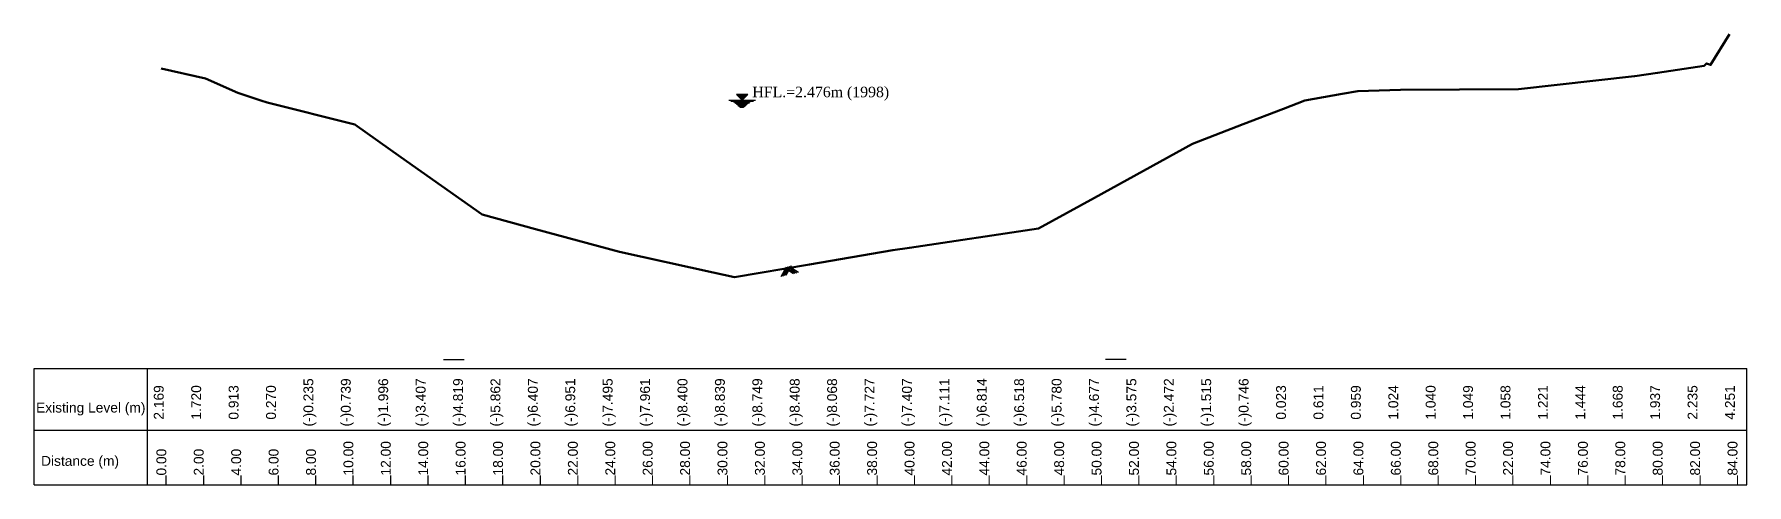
# Model space of a CAD drawing. Header units: millimetres. Extents: x 645430 to 1329725, y -477752 to 44877.
# Drawn here: x 1126087 to 1217643, y -208832 to -184761 of the extents above; entities that cross this region are included whole.
import ezdxf
from ezdxf.enums import TextEntityAlignment as Align

# ---------------------------------------------------------------- set-up
doc = ezdxf.new("R2010")
doc.units = ezdxf.units.MM
doc.header["$LTSCALE"] = 250
for name, color, linetype in [('Dimision', 4, 'Continuous'), ('hatch', 35, 'Continuous'), ('Text', 7, 'Continuous')]:
    doc.layers.add(name, color=color, linetype=linetype)
doc.layers.add('Offset', color=252, linetype='Continuous', lineweight=20)
doc.layers.add('Profail', color=5, linetype='Continuous', lineweight=18)
doc.styles.add('ROMANS', font='arial.ttf', dxfattribs={"height": 200})
doc.styles.get("Standard").update_dxf_attribs({"font": 'times.ttf'})

# ---------------------------------------------------------------- blocks, each defined once
blk = doc.blocks.new('b')
at = {"layer": 'hatch', "ltscale": 5}
for p, q in [((-158, 60), (-524, -394)), ((-64, 67), (-430, -387)), ((30, 74), (-336, -380)), ((124, 81), (-241, -373)), ((30, 74), (459, -321)), ((-49, -134), (177, -342)), ((-6, -80), (271, -335)), ((38, -26), (365, -328))]:
    blk.add_line(p, q, dxfattribs=at)

msp = doc.modelspace()

# ---------------------------------------------------------------- hatches: boundary and pattern name
at = {"layer": 'Dimision', "ltscale": 5}
msp.add_hatch(color=256, dxfattribs=at).paths.add_polyline_path([(1164246.4, -187982.6), (1163635.1, -187982.6), (1163940.8, -188288.3)])
msp.add_hatch(color=256, dxfattribs=at).paths.add_polyline_path([(1164246.4, -187982.6), (1163635.1, -187982.6), (1163940.8, -188288.3)])

# ---------------------------------------------------------------- linework, layer by layer
at = {"ltscale": 10}
for p, q in [((1126087.4, -202618.8), (1217643.1, -202618.8)), ((1126087.4, -208832.3), (1126087.4, -202618.8)), ((1132140.1, -208832.3), (1132140.1, -202618.8)), ((1217643.1, -208832.3), (1217643.1, -202618.8)), ((1126087.4, -205920.6), (1217643.1, -205920.6)), ((1126087.4, -208832.3), (1217643.1, -208832.3))]:
    msp.add_line(p, q, dxfattribs=at)
for p, q in [((1133145.6, -208832.3), (1133145.6, -208340.3)), ((1135145.6, -208832.3), (1135145.6, -208340.3)), ((1137145.6, -208832.3), (1137145.6, -208340.3)), ((1139145.6, -208832.3), (1139145.6, -208340.3)), ((1141145.6, -208832.3), (1141145.6, -208340.3)), ((1143145.6, -208832.3), (1143145.6, -208340.3)), ((1145145.6, -208832.3), (1145145.6, -208340.3)), ((1147145.6, -208832.3), (1147145.6, -208340.3)), ((1149145.6, -208832.3), (1149145.6, -208340.3)), ((1151145.6, -208832.3), (1151145.6, -208340.3)), ((1153145.6, -208832.3), (1153145.6, -208340.3))]:
    msp.add_line(p, q)
at = {"layer": 'Dimision', "ltscale": 5}
for p, q in [((1163218, -188288.2, 31398.6), (1164654.8, -188288.2, 31398.6)), ((1163329.4, -188343.4), (1164539.9, -188343.4)), ((1163480.1, -188375.5), (1164357.4, -188375.5)), ((1163530.3, -188414.8), (1164307.2, -188414.8)), ((1163530.3, -188414.8), (1164307.2, -188414.8)), ((1163556.5, -188427.7), (1164333.5, -188427.7)), ((1163573, -188448.4), (1164264.5, -188448.4)), ((1163612.5, -188479.3), (1164225.1, -188479.3)), ((1163645.3, -188505.1), (1164192.2, -188505.1)), ((1163678.2, -188537.9), (1164159.3, -188537.9)), ((1163707.8, -188561.1), (1164129.8, -188561.1)), ((1163737.4, -188584.3), (1164100.2, -188584.3)), ((1163760.4, -188602.3), (1164077.2, -188602.3)), ((1163782.9, -188620), (1164054.7, -188620)), ((1163782.9, -188620), (1164054.7, -188620)), ((1163805.4, -188637.6), (1164032.2, -188637.6)), ((1163823.6, -188655.3), (1164005.4, -188655.3))]:
    msp.add_line(p, q, dxfattribs=at)
at = {"layer": 'Dimision', "ltscale": 10}
for p, q in [((1147969.3, -202141.7), (1149079.3, -202141.7)), ((1184469.3, -202141.7), (1183359.4, -202141.7))]:
    msp.add_line(p, q, dxfattribs=at)
at = {"layer": 'Dimision', "ltscale": 5, "elevation": 0}
msp.add_lwpolyline([(1164246.4, -187982.6), (1163635.1, -187982.6), (1163940.8, -188288.3)], close=True, dxfattribs=at)
msp.add_lwpolyline([(1164246.4, -187982.6), (1163635.1, -187982.6), (1163940.8, -188288.3)], close=True, dxfattribs=at)
at = {"layer": 'Offset', "color": 0, "lineweight": 0}
for p, q in [((1155145.6, -208832.3), (1155145.6, -208340.3)), ((1157145.6, -208832.3), (1157145.6, -208340.3)), ((1159145.6, -208832.3), (1159145.6, -208340.3)), ((1161145.6, -208832.3), (1161145.6, -208340.3)), ((1163145.6, -208832.3), (1163145.6, -208340.3)), ((1165145.6, -208832.3), (1165145.6, -208340.3)), ((1167145.6, -208832.3), (1167145.6, -208340.3)), ((1169145.6, -208832.3), (1169145.6, -208340.3)), ((1171145.6, -208832.3), (1171145.6, -208340.3)), ((1173145.6, -208832.3), (1173145.6, -208340.3)), ((1175145.6, -208832.3), (1175145.6, -208340.3)), ((1177145.6, -208832.3), (1177145.6, -208340.3)), ((1179145.6, -208832.3), (1179145.6, -208340.3)), ((1181145.6, -208832.3), (1181145.6, -208340.3)), ((1183145.6, -208832.3), (1183145.6, -208340.3)), ((1185145.6, -208832.3), (1185145.6, -208340.3)), ((1187145.6, -208832.3), (1187145.6, -208340.3)), ((1189145.6, -208832.3), (1189145.6, -208340.3)), ((1191145.6, -208832.3), (1191145.6, -208340.3)), ((1193145.6, -208832.3), (1193145.6, -208340.3)), ((1193145.6, -208832.3), (1193145.6, -208340.3)), ((1195145.6, -208832.3), (1195145.6, -208340.3)), ((1195145.6, -208832.3), (1195145.6, -208340.3)), ((1197145.6, -208832.3), (1197145.6, -208340.3)), ((1199145.6, -208832.3), (1199145.6, -208340.3)), ((1201145.6, -208832.3), (1201145.6, -208340.3)), ((1203145.6, -208832.3), (1203145.6, -208340.3)), ((1205145.6, -208832.3), (1205145.6, -208340.3)), ((1207145.6, -208832.3), (1207145.6, -208340.3)), ((1209145.6, -208832.3), (1209145.6, -208340.3)), ((1211145.6, -208832.3), (1211145.6, -208340.3)), ((1213145.6, -208832.3), (1213145.6, -208340.3)), ((1215145.6, -208832.3), (1215145.6, -208340.3)), ((1217145.6, -208832.3), (1217145.6, -208340.3))]:
    msp.add_line(p, q, dxfattribs=at)
at = {"layer": 'Profail', "lineweight": 50}
msp.add_lwpolyline([(1132880.2, -186592.8), (1135248.3, -187123.4), (1135248.5, -187123.4), (1135248.7, -187123.4), (1135248.8, -187123.4), (1136974.3, -187889.1), (1136974.5, -187889.1), (1136974.7, -187889.1), (1138197.6, -188292.5), (1138543.8, -188406.4), (1143222.8, -189587.3), (1143222.9, -189587.3), (1143223.4, -189587.3), (1145689.6, -191328.3), (1150031.1, -194392.4), (1150031.4, -194392.4), (1152880.2, -195168), (1157381.5, -196393.5), (1157381.7, -196393.5), (1157382, -196393.5), (1162379.7, -197490.6), (1163521.8, -197741.4), (1167533.4, -197058.5), (1171992.6, -196299.4), (1172880.2, -196168), (1179782.1, -195146.3), (1179782.5, -195146.3), (1179782.7, -195146.3), (1182767.3, -193501), (1188009.4, -190611.4), (1188009.7, -190611.4), (1190717, -189569.9), (1192880.2, -188737.9), (1194012.4, -188302.4), (1196017.7, -187950.3), (1196854.2, -187803.5), (1196854.3, -187803.5), (1199129.1, -187729.3), (1199129.8, -187729.3), (1199130.1, -187729.3), (1205438.4, -187701.3), (1205438.6, -187701.3), (1205439, -187701.3), (1211650.7, -187007.3), (1211651, -187007.3), (1211663.8, -187005.3), (1212880.2, -186824.2), (1215364.5, -186454.2), (1215494.6, -186321.8), (1215712.4, -186402.4), (1215712.8, -186402.4), (1215713.1, -186402.4), (1215713.4, -186402.4), (1215713.9, -186402.4), (1216725.4, -184761.4)], dxfattribs=at)

# ---------------------------------------------------------------- block references
at = {"rotation": 9.660920208740839}
msp.add_blockref('b', (1166448.6, -197243.1), dxfattribs=at)

# ---------------------------------------------------------------- texts
at = {"style": 'ROMANS'}
for s, p in [('(-)0.235', (1140744.5, -204433.8)), ('(-)0.739', (1142744.5, -204433.8)), ('(-)1.996', (1144744.5, -204433.8)), ('(-)3.407', (1146744.5, -204433.8)), ('(-)4.819', (1148744.5, -204433.8)), ('(-)5.862', (1150744.5, -204433.8)), ('(-)6.407', (1152744.5, -204433.8)), ('(-)6.951', (1154744.5, -204433.8)), ('(-)7.495', (1156744.5, -204433.8)), ('(-)7.961', (1158744.5, -204433.8)), ('(-)8.400', (1160744.5, -204433.8)), ('(-)8.839', (1162744.5, -204433.8)), ('(-)8.749', (1164744.5, -204433.8)), ('(-)8.408', (1166744.5, -204433.8)), ('(-)8.068', (1168744.5, -204433.8)), ('(-)7.727', (1170744.5, -204433.8)), ('(-)7.407', (1172744.5, -204433.8)), ('(-)7.111', (1174744.5, -204433.8)), ('(-)6.814', (1176744.5, -204433.8)), ('(-)6.518', (1178744.5, -204433.8)), ('(-)5.780', (1180744.5, -204433.8)), ('(-)4.677', (1182744.5, -204433.8)), ('(-)3.575', (1184744.5, -204433.8)), ('(-)2.472', (1186744.5, -204433.8)), ('(-)1.515', (1188744.5, -204433.8)), ('(-)0.746', (1190744.5, -204433.8)), ('2.169', (1132744.5, -204433.8)), ('1.720', (1134744.5, -204433.8)), ('0.913', (1136744.5, -204433.8)), ('0.270', (1138744.5, -204433.8)), ('0.023', (1192744.5, -204433.8)), ('0.611', (1194744.5, -204433.8)), ('0.959', (1196744.5, -204433.8)), ('1.024', (1198744.5, -204433.8)), ('1.040', (1200744.5, -204433.8)), ('1.049', (1202744.5, -204433.8)), ('1.058', (1204744.5, -204433.8)), ('1.221', (1206744.5, -204433.8)), ('1.444', (1208744.5, -204433.8)), ('1.668', (1210744.5, -204433.8)), ('1.937', (1212744.5, -204433.8)), ('2.235', (1214744.5, -204433.8)), ('4.251', (1216744.5, -204433.8))]:
    msp.add_text(s, height=526.64, rotation=90, dxfattribs=at).set_placement(p, align=Align.MIDDLE_CENTER)
for s, p in [('Existing Level (m)', (1126185.3, -205130.8)), ('Distance (m)', (1126450.7, -207980.3))]:
    msp.add_text(s, height=526.64, dxfattribs=at).set_placement(p, align=Align.BOTTOM_LEFT)
for s, p in [('10.00', (1143145.6, -208340.3)), ('12.00', (1145145.6, -208340.3)), ('14.00', (1147145.6, -208340.3)), ('16.00', (1149145.6, -208340.3)), ('18.00', (1151145.6, -208340.3)), ('20.00', (1153145.6, -208340.3)), ('22.00', (1155145.6, -208340.3)), ('24.00', (1157145.6, -208340.3)), ('26.00', (1159145.6, -208340.3)), ('28.00', (1161145.6, -208340.3)), ('30.00', (1163145.6, -208340.3)), ('32.00', (1165145.6, -208340.3)), ('34.00', (1167145.6, -208340.3)), ('36.00', (1169145.6, -208340.3)), ('38.00', (1171145.6, -208340.3)), ('40.00', (1173145.6, -208340.3)), ('42.00', (1175145.6, -208340.3)), ('44.00', (1177145.6, -208340.3)), ('46.00', (1179145.6, -208340.3)), ('48.00', (1181145.6, -208340.3)), ('50.00', (1183145.6, -208340.3)), ('52.00', (1185145.6, -208340.3)), ('54.00', (1187145.6, -208340.3)), ('56.00', (1189145.6, -208340.3)), ('58.00', (1191145.6, -208340.3)), ('60.00', (1193145.6, -208340.3)), ('62.00', (1195145.6, -208340.3)), ('64.00', (1197145.6, -208340.3)), ('66.00', (1199145.6, -208340.3)), ('68.00', (1201145.6, -208340.3)), ('70.00', (1203145.6, -208340.3)), ('22.00', (1205145.6, -208340.3)), ('74.00', (1207145.6, -208340.3)), ('76.00', (1209145.6, -208340.3)), ('78.00', (1211145.6, -208340.3)), ('80.00', (1213145.6, -208340.3)), ('82.00', (1215145.6, -208340.3)), ('84.00', (1217145.6, -208340.3)), ('0.00', (1133145.6, -208340.3)), ('2.00', (1135145.6, -208340.3)), ('4.00', (1137145.6, -208340.3)), ('6.00', (1139145.6, -208340.3)), ('8.00', (1141145.6, -208340.3))]:
    msp.add_text(s, height=526.64, rotation=90, dxfattribs=at).set_placement(p)
at = {"layer": 'Text', "insert": (1164479.9, -187565.1), "char_height": 560, "attachment_point": 1}
msp.add_mtext_dynamic_manual_height_columns('HFL.=2.476m (1998)', width=8804.849, gutter_width=625, heights=[0], dxfattribs=at)

doc.saveas('drawing.dxf')
